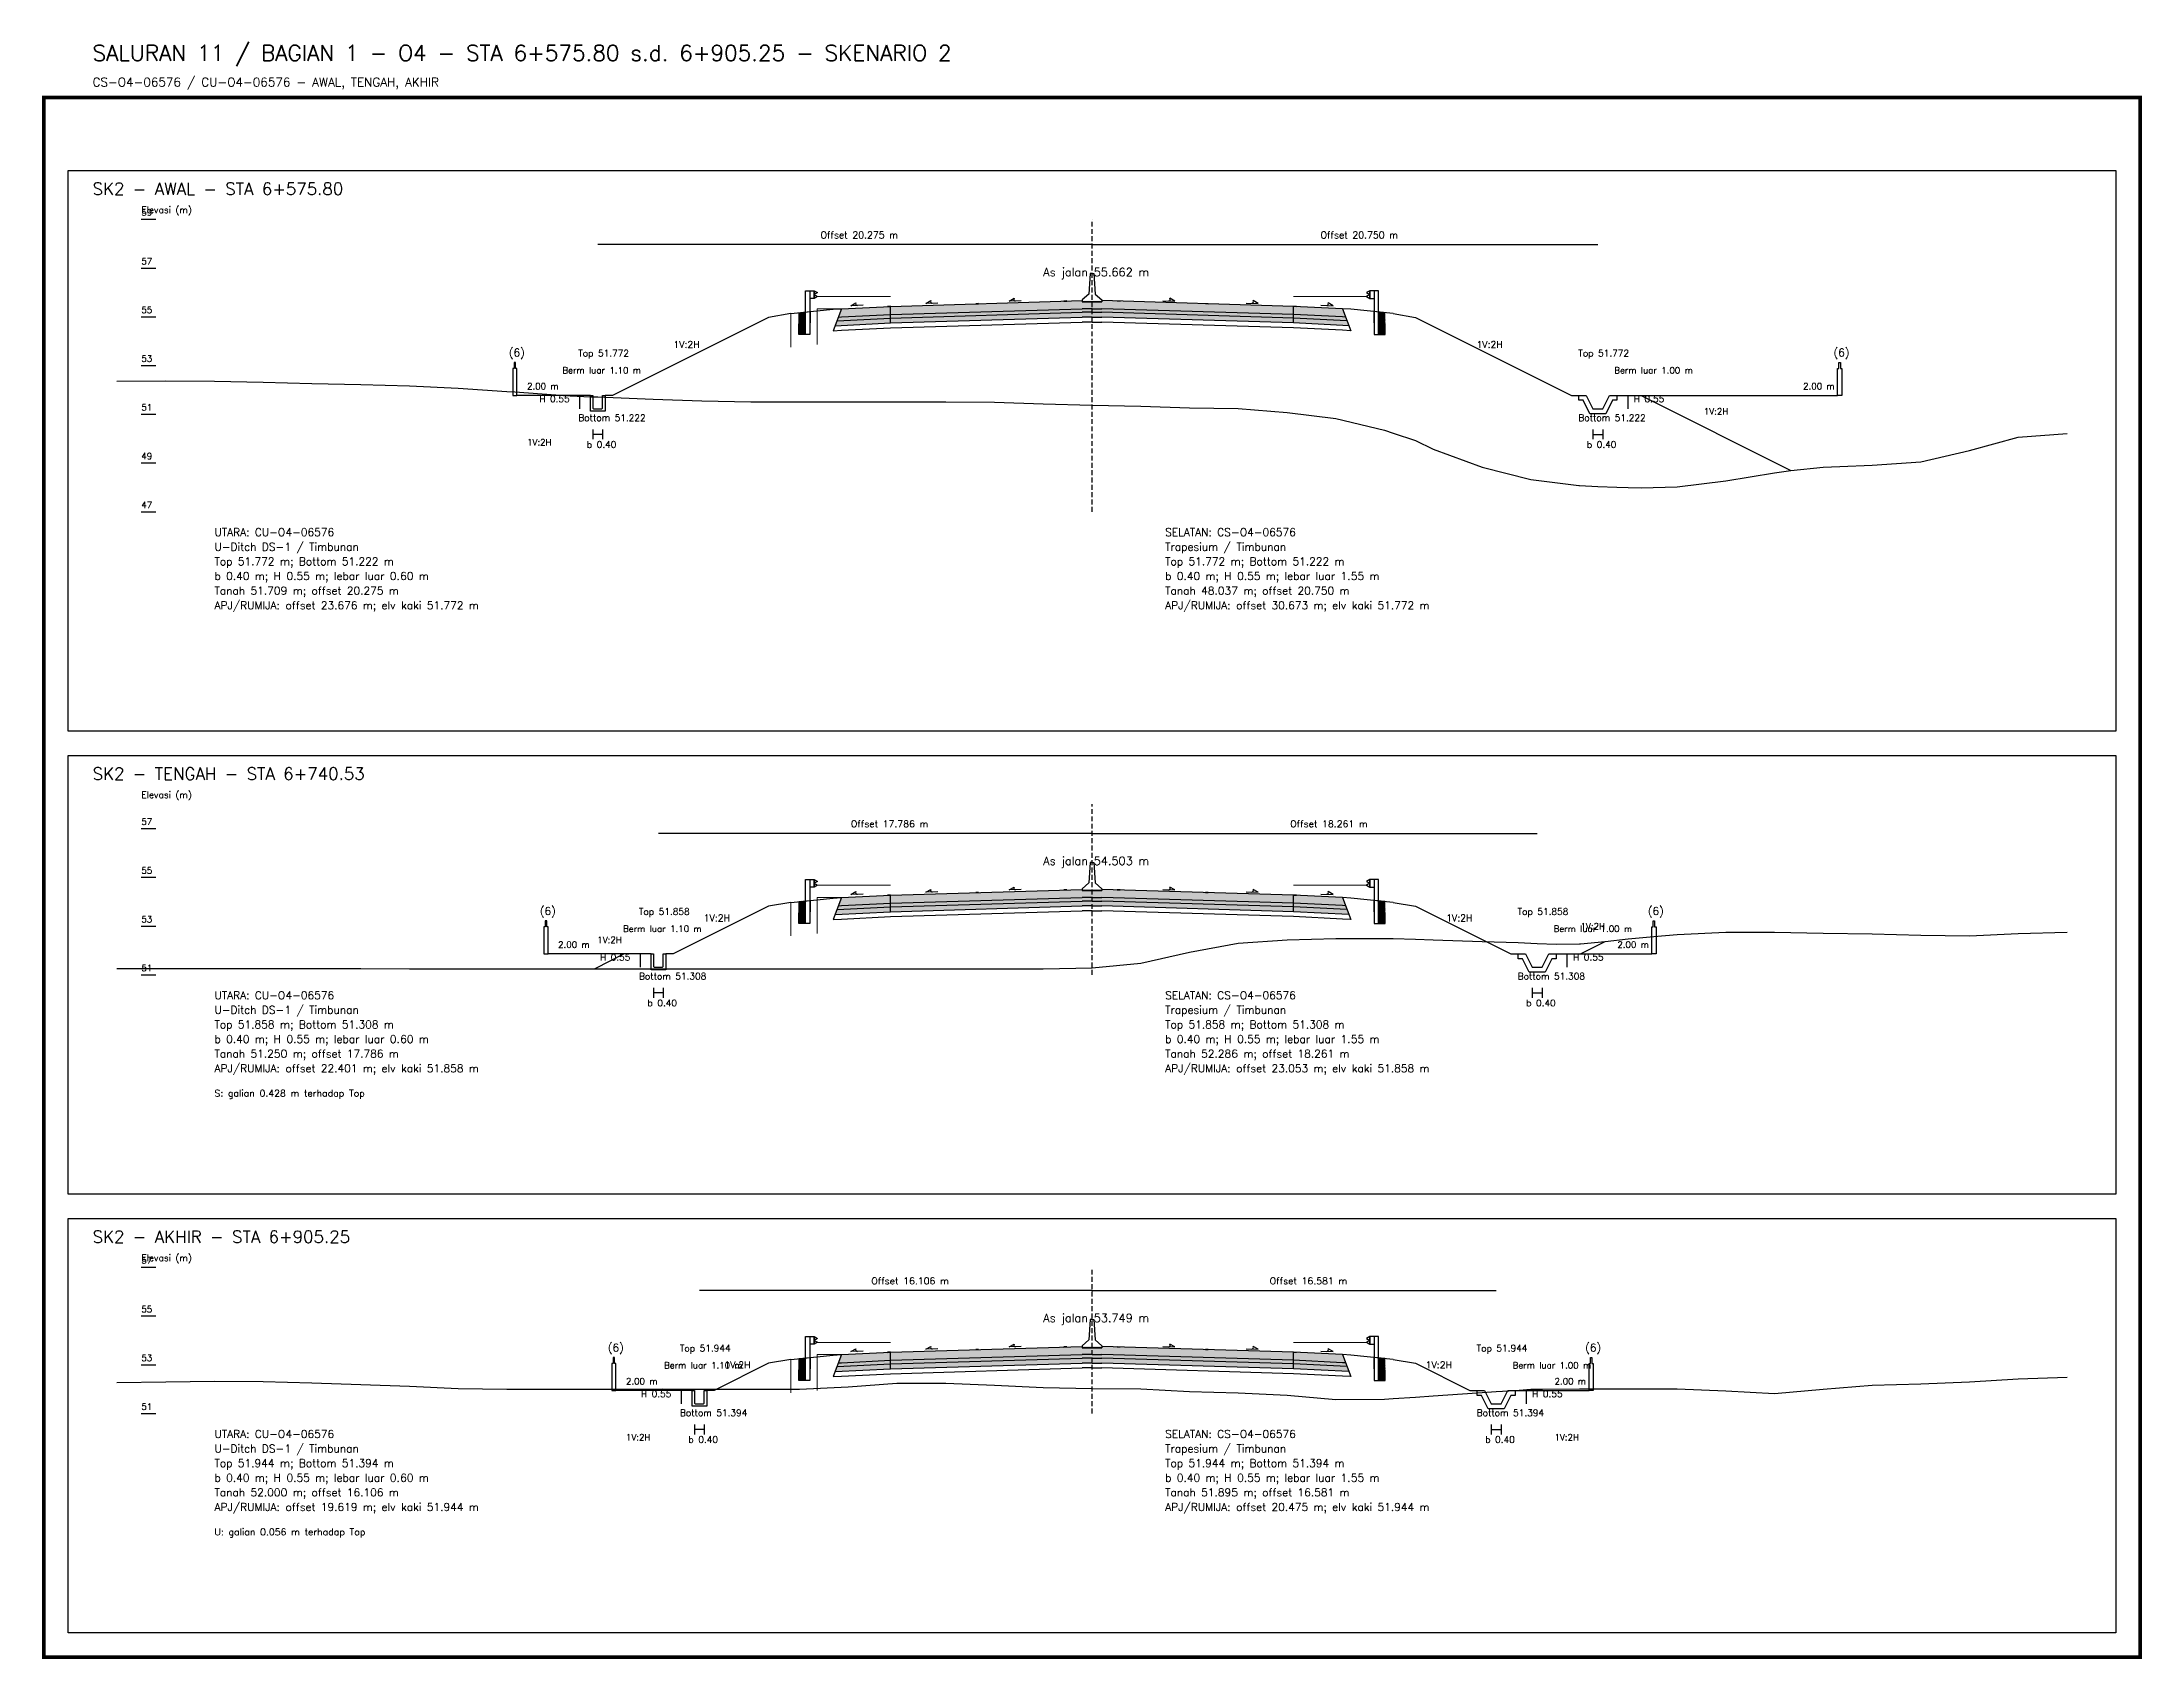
# Model space of a CAD drawing. Header units: metres. Extents: x -24715 to -24517, y 27498 to 30841.
# Drawn here: x -24603 to -24516.9, y 30571.7 to 30638.1 of the extents above; entities that cross this region are included whole.
import ezdxf

# ---------------------------------------------------------------- set-up
doc = ezdxf.new("R2010")
doc.units = ezdxf.units.M
doc.linetypes.add('PS_DASH', pattern=[0.3, 0.2, -0.1])
for name, color, linetype, lineweight in [('Dimensi', 230, 'Continuous', 20), ('GRS-ARSIR (HATCH)', 8, 'Continuous', 9), ('Guardrail', 20, 'Continuous', 30), ('HATCH - Beton ramping', 210, 'Continuous', 9), ('HATCH - LFA', 30, 'Continuous', 9), ('HATCH - Pavement', 50, 'Continuous', 9), ('Marka', 20, 'Continuous', 30), ('POT_ALL_GROUP', 2, 'Continuous', 70)]:
    doc.layers.add(name, color=color, linetype=linetype, lineweight=lineweight)
for name, color, linetype in [('POT_ALL_APJ', 2, 'Continuous'), ('POT_ALL_BORDER', 8, 'Continuous'), ('POT_ALL_CHANNEL2', 7, 'Continuous'), ('POT_ALL_DIM', 7, 'Continuous'), ('POT_ALL_GROUND', 1, 'Continuous'), ('POT_ALL_GUIDE', 8, 'Continuous'), ('POT_ALL_NOTE', 30, 'Continuous'), ('POT_ALL_ROAD', 4, 'Continuous')]:
    doc.layers.add(name, color=color, linetype=linetype)
doc.styles.get("Standard").update_dxf_attribs({"font": 'simplex.shx'})

# ---------------------------------------------------------------- blocks, each defined once
blk = doc.blocks.new('JALAN_ASLI_TIPIKAL_2OKT_METER')
at = {"layer": 'Guardrail', "lineweight": 9}
h = blk.add_hatch(dxfattribs=at)
h.set_pattern_fill('JIS_LC_20', color=256, scale=0.002)
h.set_pattern_definition([(45, (-29.65569, -21.99233), (-0.02828427, 0.02828427), []), (45, (-29.65489, -21.99233), (-0.02828427, 0.02828427), [])])
h.paths.add_polyline_path([(-12.025, -1.394), (-11.753, -1.394), (-11.753, -0.471), (-12.018, -0.498)])
h = blk.add_hatch(dxfattribs=at)
h.set_pattern_fill('JIS_LC_20', color=256, scale=0.002)
h.set_pattern_definition([(45, (-29.40569, -21.99233), (-0.02828427, 0.02828427), []), (45, (-29.40489, -21.99233), (-0.02828427, 0.02828427), [])])
h.paths.add_polyline_path([(12.018, -0.498), (11.753, -0.471), (11.753, -1.394), (12.025, -1.394)])
at = {"layer": 'HATCH - Beton ramping'}
h = blk.add_hatch(dxfattribs=at)
h.set_pattern_fill('AR-CONC', color=256, scale=0.0005)
h.set_pattern_definition([(50, (-28.949556, -21.99233), (0.09109233, -0.00796954), [0.009525, -0.104775]), (355, (-28.94956, -21.99233), (-0.0176217, 0.09552842), [0.00762, -0.0838203]), (100.45144, (-28.941965, -21.992995), (0.07347062, 0.08755888), [0.008095, -0.08904512]), (46.1842, (-28.94956, -21.96693), (0.13553952, -0.02102116), [0.0142875, -0.1571625]), (96.63556, (-28.93826, -21.96868), (0.11870207, 0.12371306), [0.0121425, -0.1335678]), (351.18415, (-28.94956, -21.96693), (0.11870207, 0.12371306), [0.01143, -0.12572987]), (21, (-28.936856, -21.97328), (0.0758072, -0.0511326), [0.009525, -0.104775]), (326, (-28.93686, -21.97328), (0.03090101, 0.09209398), [0.00762, -0.08382]), (71.45144, (-28.93054, -21.97754), (0.1067082, 0.04096138), [0.008095, -0.08904497]), (37.5, (-28.949556, -21.99233), (0.001544302, 0.04227752), [0, -0.082804, 0, -0.08509, 0, -0.0841375]), (7.5, (-28.949556, -21.99233), (0.03340983, 0.05009029), [0, -0.048514, 0, -0.080899, 0, -0.0320675]), (327.5, (-28.977877, -21.99233), (0.067795298, -0.002864372), [0, -0.03175, 0, -0.09906, 0, -0.131445]), (317.5, (-28.990577, -21.99233), (0.07406459, 0.01271325), [0, -0.041275, 0, -0.065786, 0, -0.093345])])
h.paths.add_polyline_path([(-8.27, -0.566), (-10.401, -0.666), (-10.461, -0.826), (-8.27, -0.716)])
h.paths.add_polyline_path([(-0.4, -0.48), (0, -0.48), (0, -0.33), (-0.4, -0.33), (-8.27, -0.566), (-8.27, -0.716)])
h = blk.add_hatch(dxfattribs=at)
h.set_pattern_fill('AR-CONC', color=256, scale=0.0005)
h.set_pattern_definition([(50, (-28.699556, -21.99233), (0.09109233, -0.00796954), [0.009525, -0.104775]), (355, (-28.69956, -21.99233), (-0.01762171, 0.09552842), [0.00762, -0.0838203]), (100.45144, (-28.691965, -21.992995), (0.07347062, 0.08755888), [0.008095, -0.08904512]), (46.1842, (-28.69956, -21.96693), (0.13553952, -0.02102116), [0.0142875, -0.1571625]), (96.63556, (-28.68826, -21.96868), (0.11870207, 0.12371306), [0.0121425, -0.1335678]), (351.18415, (-28.69956, -21.96693), (0.11870207, 0.12371306), [0.01143, -0.12572987]), (21, (-28.686856, -21.97328), (0.0758072, -0.0511326), [0.009525, -0.104775]), (326, (-28.68686, -21.97328), (0.03090101, 0.09209398), [0.00762, -0.08382]), (71.45144, (-28.68054, -21.97754), (0.10670821, 0.04096138), [0.008095, -0.08904497]), (37.5, (-28.699556, -21.99233), (0.001544302, 0.04227752), [0, -0.082804, 0, -0.08509, 0, -0.0841375]), (7.5, (-28.699556, -21.99233), (0.03340983, 0.050090287), [0, -0.048514, 0, -0.080899, 0, -0.0320675]), (327.5, (-28.727877, -21.99233), (0.067795298, -0.002864372), [0, -0.03175, 0, -0.09906, 0, -0.131445]), (317.5, (-28.740577, -21.99233), (0.07406459, 0.012713246), [0, -0.041275, 0, -0.065786, 0, -0.093345])])
h.paths.add_polyline_path([(8.27, -0.566), (10.401, -0.666), (10.461, -0.826), (8.27, -0.716)])
h.paths.add_polyline_path([(0.4, -0.48), (0, -0.48), (0, -0.33), (0.4, -0.33), (8.27, -0.566), (8.27, -0.716)])
at = {"layer": 'HATCH - LFA'}
h = blk.add_hatch(dxfattribs=at)
h.set_pattern_fill('GRAVEL', color=256, scale=0.0075)
h.set_pattern_definition([(228.012788, (-28.812396, -21.801831), (-1.524, -1.7145), [0.0256291, -2.5372863]), (184.96974, (-28.829541, -21.820881), (2.2859999991, 0.1905000109), [0.04398035, -4.3540537]), (132.510447, (-28.873356, -21.824691), (1.9050000008, -2.0954999993), [0.0310111, -3.0701042]), (267.27369, (-28.947651, -21.872316), (0.1905000004, 3.81), [0.0400503, -3.9649828]), (292.833654, (-28.949556, -21.912321), (-0.9525, 2.286), [0.0392725, -3.8879856]), (357.27369, (-28.934316, -21.948516), (-3.81, 0.1905000004), [0.0400503, -3.9649828]), (37.69424, (-28.894311, -21.950421), (-2.4764999999, -1.9050000001), [0.0529645, -5.24348365]), (72.255328, (-28.852401, -21.918036), (1.3335000004, 4.1909999999), [0.050004, -4.95039425]), (121.429566, (-28.837161, -21.870411), (-1.5240000002, 2.4764999999), [0.040186, -3.9784159]), (175.23636, (-28.858116, -21.836121), (2.0955, -0.1905), [0.0458785, -2.2480453]), (222.397438, (-28.903836, -21.832311), (-2.2859999999, -2.0955000001), [0.05933084, -5.8737579]), (138.814075, (-28.759056, -21.874221), (-1.3335, 1.143), [0.0202503, -2.0047924]), (171.469234, (-28.774296, -21.860886), (2.4765, -0.3809999996), [0.03852615, -3.8140979]), (225, (-28.8124, -21.85517), (0, -0.1905), [0.0269407, -0.242467]), (203.19859, (-28.82573, -21.832311), (0.9525, 0.381), [0.0145081, -1.4362967]), (291.80141, (-28.839066, -21.838026), (-0.1905, 0.5715), [0.0205174, -1.0053565]), (30.96376, (-28.831446, -21.857076), (0.5715, 0.381), [0.033324, -1.0774724]), (161.56505, (-28.80287, -21.83993), (0.381, -0.1905), [0.0240965, -0.5783174]), (16.38954, (-28.949556, -21.838026), (1.905, 0.5715), [0.0337566, -3.341912]), (70.346176, (-28.917171, -21.828501), (-0.762, -2.0955), [0.0283199, -2.8036662]), (293.19859, (-28.80287, -21.801831), (-0.381, 0.9525), [0.029016, -1.4217888]), (343.61046, (-28.791441, -21.828501), (-1.905, 0.5715), [0.0337566, -3.341912]), (339.443955, (-28.949556, -21.956136), (-0.9525, 0.381), [0.0325526, -1.5950801]), (294.77514, (-28.919076, -21.967566), (-0.952500001, 2.0954999995), [0.0272754, -2.7002695]), (66.80141, (-28.800966, -21.992331), (0.381, 0.9525), [0.029016, -1.4217888]), (17.354025, (-28.789536, -21.965661), (-2.4765, -0.762), [0.0319337, -3.1614282]), (69.443955, (-28.89431, -21.992331), (-0.381, -0.9525), [0.0162763, -1.6113564]), (101.30993, (-28.812396, -21.99233), (-0.1905, 0.762), [0.0097136, -0.9616496]), (165.96376, (-28.8143, -21.982806), (0.5715, -0.1905), [0.0392725, -0.7461791]), (186.009006, (-28.852401, -21.973281), (1.905, 0.1905), [0.036395, -3.6031024]), (303.69007, (-28.831446, -21.87422), (-0.1905, 0.381), [0.0274743, -0.6593832]), (353.157227, (-28.816206, -21.897081), (3.2385, -0.3809999998), [0.0479668, -4.7487007]), (60.945396, (-28.76858, -21.902796), (-0.762, -1.3335), [0.0196131, -1.9417044]), (90, (-28.75906, -21.88565), (-0.1905, 0.1905), [0.01143, -0.17907]), (120.256437, (-28.856211, -21.967566), (0.762, -1.3335), [0.026465, -2.6200456]), (48.012787, (-28.869546, -21.944706), (1.524, 1.7145), [0.0512582, -2.5116572]), (0, (-28.83526, -21.9066), (0.1905, 0.1905), [0.04953, -0.14097]), (325.304846, (-28.785726, -21.906606), (1.9050000007, -1.333499999), [0.0301207, -2.9819488]), (254.0546, (-28.76096, -21.92375), (-0.1905, -0.762), [0.0277372, -1.3591238]), (207.645975, (-28.768581, -21.950421), (-3.6195000001, -1.9049999997), [0.0451609, -4.4709348]), (175.426079, (-28.808586, -21.971376), (-2.4765, 0.1905), [0.0477772, -4.7299385])])
h.paths.add_polyline_path([(-8.27, -0.716), (-10.461, -0.826), (-10.54, -1.03), (-8.27, -0.916)])
h.paths.add_polyline_path([(-0.4, -0.68), (0, -0.68), (0, -0.48), (-0.4, -0.48), (-8.27, -0.716), (-8.27, -0.916)])
h = blk.add_hatch(dxfattribs=at)
h.set_pattern_fill('GRAVEL', color=256, scale=0.0075)
h.set_pattern_definition([(228.012788, (-28.562396, -21.801831), (-1.524, -1.7145), [0.0256291, -2.5372863]), (184.96974, (-28.579541, -21.820881), (2.2859999991, 0.1905000109), [0.04398035, -4.3540537]), (132.510447, (-28.623356, -21.824691), (1.9050000008, -2.0954999993), [0.0310111, -3.0701042]), (267.27369, (-28.697651, -21.872316), (0.1905000004, 3.81), [0.04005034, -3.9649828]), (292.833654, (-28.699556, -21.912321), (-0.9525, 2.286), [0.0392725, -3.8879856]), (357.27369, (-28.684316, -21.948516), (-3.81, 0.1905000004), [0.04005034, -3.9649828]), (37.69424, (-28.644311, -21.950421), (-2.4764999999, -1.9050000001), [0.0529645, -5.24348365]), (72.255328, (-28.602401, -21.918036), (1.3335000004, 4.1909999999), [0.050004, -4.95039425]), (121.429566, (-28.587161, -21.870411), (-1.5240000002, 2.4764999999), [0.040186, -3.9784159]), (175.23636, (-28.608116, -21.836121), (2.0955, -0.1905000003), [0.0458785, -2.2480453]), (222.397438, (-28.653836, -21.832311), (-2.2859999999, -2.0955000001), [0.05933084, -5.87375794]), (138.814075, (-28.509056, -21.874221), (-1.3335, 1.143), [0.02025034, -2.0047924]), (171.469234, (-28.524296, -21.860886), (2.4765, -0.3809999996), [0.03852615, -3.8140979]), (225, (-28.5624, -21.85517), (0, -0.1905), [0.0269407, -0.242467]), (203.19859, (-28.57573, -21.832311), (0.9525, 0.381), [0.0145081, -1.4362967]), (291.80141, (-28.589066, -21.838026), (-0.1905, 0.5715), [0.0205174, -1.0053565]), (30.96376, (-28.581446, -21.857076), (0.5715, 0.381), [0.033324, -1.0774724]), (161.56505, (-28.55287, -21.83993), (0.381, -0.1905), [0.0240965, -0.57831736]), (16.38954, (-28.699556, -21.838026), (1.905, 0.5715), [0.0337566, -3.341912]), (70.346176, (-28.667171, -21.828501), (-0.762, -2.0955), [0.0283199, -2.8036662]), (293.19859, (-28.55287, -21.801831), (-0.381, 0.9525), [0.029016, -1.4217888]), (343.61046, (-28.541441, -21.828501), (-1.905, 0.5714999999), [0.0337566, -3.341912]), (339.443955, (-28.699556, -21.956136), (-0.9525, 0.381), [0.03255264, -1.5950801]), (294.77514, (-28.669076, -21.967566), (-0.952500001, 2.0954999995), [0.0272754, -2.7002695]), (66.80141, (-28.550966, -21.992331), (0.381, 0.9525), [0.029016, -1.4217888]), (17.354025, (-28.539536, -21.965661), (-2.4765, -0.7620000002), [0.0319337, -3.1614282]), (69.443955, (-28.64431, -21.992331), (-0.381, -0.9525), [0.0162763, -1.6113564]), (101.30993, (-28.562396, -21.99233), (-0.1905, 0.762), [0.0097136, -0.9616496]), (165.96376, (-28.5643, -21.982806), (0.5715, -0.1905), [0.0392725, -0.7461791]), (186.009006, (-28.602401, -21.973281), (1.905, 0.1905), [0.036395, -3.6031024]), (303.69007, (-28.581446, -21.87422), (-0.1905, 0.381), [0.0274743, -0.6593832]), (353.157227, (-28.566206, -21.897081), (3.2385, -0.3809999998), [0.04796676, -4.7487007]), (60.945396, (-28.51858, -21.902796), (-0.762, -1.3335), [0.0196131, -1.9417044]), (90, (-28.50906, -21.88565), (-0.1905, 0.1905), [0.01143, -0.17907]), (120.256437, (-28.606211, -21.967566), (0.762, -1.3335), [0.026465, -2.62004556]), (48.012787, (-28.619546, -21.944706), (1.524, 1.7145), [0.0512582, -2.5116572]), (0, (-28.58526, -21.9066), (0.1905, 0.1905), [0.04953, -0.14097]), (325.304846, (-28.535726, -21.906606), (1.9050000007, -1.333499999), [0.0301207, -2.98194875]), (254.054604, (-28.51096, -21.92375), (-0.1905, -0.762), [0.0277372, -1.35912375]), (207.645975, (-28.518581, -21.950421), (-3.6195000001, -1.9049999997), [0.0451609, -4.4709348]), (175.426079, (-28.558586, -21.971376), (-2.4765, 0.1905), [0.0477772, -4.7299385])])
h.paths.add_polyline_path([(8.27, -0.716), (10.461, -0.826), (10.54, -1.03), (8.27, -0.916)])
h.paths.add_polyline_path([(0.4, -0.68), (0, -0.68), (0, -0.48), (0.4, -0.48), (8.27, -0.716), (8.27, -0.916)])
at = {"layer": 'HATCH - Pavement'}
h = blk.add_hatch(dxfattribs=at)
h.set_pattern_fill('AR-CONC', color=256, scale=0.001)
h.set_pattern_definition([(50, (-89.43046, -52.62889), (0.18218467, -0.01593909), [0.01905, -0.20955]), (355, (-89.43046, -52.6289), (-0.03524342, 0.19105685), [0.01524, -0.1676406]), (100.45144, (-89.41528, -52.63022), (0.14694125, 0.17511775), [0.01619, -0.17809024]), (46.1842, (-89.43046, -52.5781), (0.27107904, -0.04204233), [0.028575, -0.314325]), (96.63556, (-89.40787, -52.5816), (0.23740413, 0.2474261), [0.024285, -0.2671356]), (351.18415, (-89.43046, -52.5781), (0.2374041, 0.2474261), [0.02286, -0.2514597]), (21, (-89.40506, -52.59079), (0.1516144, -0.1022652), [0.01905, -0.20955]), (326, (-89.40506, -52.5908), (0.06180203, 0.18418797), [0.01524, -0.16764]), (71.45144, (-89.39243, -52.59931), (0.21341642, 0.08192277), [0.01619, -0.17808994]), (37.5, (-89.43046, -52.62889), (0.003088603, 0.08455504), [0, -0.165608, 0, -0.17018, 0, -0.168275]), (7.5, (-89.43046, -52.62889), (0.06681966, 0.100180575), [0, -0.097028, 0, -0.161798, 0, -0.064135]), (327.5, (-89.4871, -52.62889), (0.135590595, -0.005728744), [0, -0.0635, 0, -0.19812, 0, -0.26289]), (317.5, (-89.5125, -52.62889), (0.14812918, 0.02542649), [0, -0.08255, 0, -0.131572, 0, -0.18669])])
h.paths.add_polyline_path([(-8.27, -0.236), (-10.27, -0.336), (-10.401, -0.673), (-10.27, -0.666), (-8.27, -0.566)])
h.paths.add_polyline_path([(-0.4, -0.33), (0, -0.33), (0, 0), (-0.4, 0), (-8.27, -0.236), (-8.27, -0.566)])
h = blk.add_hatch(dxfattribs=at)
h.set_pattern_fill('AR-CONC', color=256, scale=0.001)
h.set_pattern_definition([(50, (-89.18046, -52.62889), (0.18218467, -0.01593909), [0.01905, -0.20955]), (355, (-89.18046, -52.6289), (-0.03524342, 0.19105685), [0.01524, -0.16764058]), (100.45144, (-89.16528, -52.63022), (0.14694125, 0.17511775), [0.01619, -0.17809024]), (46.1842, (-89.18046, -52.5781), (0.27107904, -0.04204233), [0.028575, -0.314325]), (96.63556, (-89.15787, -52.5816), (0.23740413, 0.2474261), [0.024285, -0.2671356]), (351.18415, (-89.18046, -52.5781), (0.2374041, 0.2474261), [0.02286, -0.2514597]), (21, (-89.15506, -52.59079), (0.1516144, -0.1022652), [0.01905, -0.20955]), (326, (-89.15506, -52.5908), (0.06180203, 0.18418797), [0.01524, -0.16764]), (71.45144, (-89.14243, -52.59931), (0.21341642, 0.08192277), [0.01619, -0.17808994]), (37.5, (-89.18046, -52.62889), (0.003088603, 0.08455504), [0, -0.165608, 0, -0.17018, 0, -0.168275]), (7.5, (-89.18046, -52.62889), (0.06681966, 0.100180575), [0, -0.097028, 0, -0.161798, 0, -0.064135]), (327.5, (-89.2371, -52.62889), (0.135590595, -0.005728744), [0, -0.0635, 0, -0.19812, 0, -0.26289]), (317.5, (-89.2625, -52.62889), (0.14812918, 0.02542649), [0, -0.08255, 0, -0.131572, 0, -0.18669])])
h.paths.add_polyline_path([(8.27, -0.236), (10.27, -0.336), (10.401, -0.673), (10.27, -0.666), (8.27, -0.566)])
h.paths.add_polyline_path([(0.4, -0.33), (0, -0.33), (0, 0), (0.4, 0), (8.27, -0.236), (8.27, -0.566)])
at = {"layer": 'Marka'}
h = blk.add_hatch(color=256, dxfattribs=at)
h.dxf.hatch_style = 1
h.paths.add_polyline_path([(-8.27, -0.23), (-8.39, -0.236), (-8.39, -0.242), (-8.27, -0.236)])
h.paths.add_polyline_path([(-4.65, -0.122), (-4.77, -0.125), (-4.77, -0.131), (-4.65, -0.128)])
h.paths.add_polyline_path([(-1.03, -0.019), (-1.03, -0.013), (-1.15, -0.017), (-1.15, -0.023)])
h = blk.add_hatch(color=256, dxfattribs=at)
h.dxf.hatch_style = 1
h.paths.add_polyline_path([(8.27, -0.23), (8.39, -0.236), (8.39, -0.242), (8.27, -0.236)])
h.paths.add_polyline_path([(4.65, -0.122), (4.77, -0.125), (4.77, -0.131), (4.65, -0.128)])
h.paths.add_polyline_path([(1.03, -0.019), (1.03, -0.013), (1.15, -0.017), (1.15, -0.023)])
for p, q in [((-8.27, -0.236), (-0.4, 0)), ((8.27, -0.236), (0.4, 0)), ((-12.353, -0.533), (-10.622, -0.354)), ((-10.27, -0.336), (-10.62, -1.234)), ((-10.62, -0.354), (-10.27, -0.336)), ((-10.461, -0.826), (-8.27, -0.716)), ((-10.401, -0.673), (-10.27, -0.666)), ((-10.27, -0.336), (-8.27, -0.236)), ((-10.27, -0.666), (-8.27, -0.566)), ((-8.27, -0.916), (-8.27, -0.236)), ((-8.27, -0.566), (-0.4, -0.33)), ((-8.27, -0.716), (-0.4, -0.48)), ((-8.27, -0.916), (-0.4, -0.68)), ((0, -0.05), (-0.4, -0.05)), ((0, -0.33), (-0.4, -0.33)), ((0, -0.48), (-0.4, -0.48)), ((0, -0.68), (-0.4, -0.68)), ((0, -0.05), (0.4, -0.05)), ((0, -0.33), (0.4, -0.33)), ((0, -0.48), (0.4, -0.48)), ((0, -0.68), (0.4, -0.68)), ((8.27, -0.566), (0.4, -0.33)), ((8.27, -0.716), (0.4, -0.48)), ((8.27, -0.916), (0.4, -0.68)), ((8.27, -0.916), (8.27, -0.236)), ((10.27, -0.336), (8.27, -0.236)), ((10.27, -0.666), (8.27, -0.566)), ((10.461, -0.826), (8.27, -0.716)), ((10.27, -0.336), (10.62, -1.234)), ((10.62, -0.354), (10.27, -0.336)), ((10.401, -0.673), (10.27, -0.666)), ((12.353, -0.533), (10.622, -0.354)), ((-10.62, -1.234), (-10.27, -1.216)), ((-10.54, -1.03), (-8.27, -0.916)), ((-10.27, -1.216), (-8.27, -1.116)), ((-8.27, -1.116), (-0.4, -0.88)), ((0, -0.88), (-0.4, -0.88)), ((0, -0.88), (0.4, -0.88)), ((8.27, -1.116), (0.4, -0.88)), ((10.54, -1.03), (8.27, -0.916)), ((10.27, -1.216), (8.27, -1.116)), ((10.62, -1.234), (10.27, -1.216))]:
    blk.add_line(p, q)
for points in [[(0, 1.11), (-0.075, 1.11), (-0.125, 0.27), (-0.4, 0.03), (-0.4, -0.05), (0, -0.05)], [(0, 1.11), (0.075, 1.11), (0.125, 0.27), (0.4, 0.03), (0.4, -0.05), (0, -0.05)], [(-6.818, -0.116), (-6.616, 0)], [(-3.401, -0.02), (-3.199, 0.096)], [(3.401, -0.02), (3.199, 0.096)], [(6.818, -0.116), (6.616, 0)], [(-9.887, -0.208), (-9.686, -0.092)], [(-9.387, -0.193), (-9.887, -0.208)], [(-6.318, -0.101), (-6.818, -0.116)], [(-2.901, -0.005), (-3.401, -0.02)], [(2.901, -0.005), (3.401, -0.02)], [(6.318, -0.101), (6.818, -0.116)], [(9.387, -0.193), (9.887, -0.208)], [(9.887, -0.208), (9.686, -0.092)]]:
    blk.add_lwpolyline(points)
for centre, start, end in [((-6.556, -0.037), 148.28164, 271.71836), ((-3.139, 0.059), 148.28164, 271.71836), ((3.139, 0.059), 268.28164, 31.71836), ((6.556, -0.037), 268.28164, 31.71836), ((-9.625, -0.129), 148.28164, 271.71836), ((9.625, -0.129), 268.28164, 31.71836)]:
    blk.add_arc(centre, 0.0711, start, end)
at = {"layer": 'Dimensi'}
for p, q in [((-8.27, 0.168), (-11.27, 0.168)), ((8.27, 0.168), (11.27, 0.168))]:
    blk.add_line(p, q, dxfattribs=at)
at = {"layer": 'GRS-ARSIR (HATCH)'}
for p, q in [((-12.353, -0.533), (-12.353, -1.909)), ((-11.27, -0.336), (-11.27, -1.803)), ((-10.27, -0.336), (-11.27, -0.336))]:
    blk.add_line(p, q, dxfattribs=at)
at = {"layer": 'Guardrail'}
for points in [[(-11.753, -1.394), (-11.753, 0.406), (-11.575, 0.406), (-11.575, -1.394), (-11.753, -1.394)], [(-11.575, 0.406), (-11.397, 0.406), (-11.397, 0.094), (-11.575, 0.094)], [(-11.397, 0.25), (-11.397, 0.406), (-11.262, 0.328), (-11.397, 0.25)], [(-11.397, 0.094), (-11.397, 0.25), (-11.262, 0.172), (-11.397, 0.094)], [(11.397, 0.25), (11.397, 0.406), (11.262, 0.328), (11.397, 0.25)], [(11.397, 0.094), (11.397, 0.25), (11.262, 0.172), (11.397, 0.094)], [(11.575, 0.406), (11.397, 0.406), (11.397, 0.094), (11.575, 0.094)], [(11.753, -1.394), (11.753, 0.406), (11.575, 0.406), (11.575, -1.394), (11.753, -1.394)], [(-11.575, -1.394), (-12.025, -1.394), (-12.018, -0.498), (-11.568, -0.453), (-11.575, -1.394)], [(11.575, -1.394), (12.025, -1.394), (12.018, -0.498), (11.568, -0.453), (11.575, -1.394)]]:
    blk.add_lwpolyline(points, dxfattribs=at)
at = {"layer": 'Marka'}
for points in [[(-8.39, -0.242), (-8.27, -0.236), (-8.27, -0.23), (-8.39, -0.236), (-8.39, -0.242)], [(8.39, -0.242), (8.27, -0.236), (8.27, -0.23), (8.39, -0.236), (8.39, -0.242)]]:
    blk.add_lwpolyline(points, dxfattribs=at)
for points in [[(-4.65, -0.122), (-4.77, -0.125), (-4.77, -0.131), (-4.65, -0.128)], [(-1.03, -0.013), (-1.15, -0.017), (-1.15, -0.023), (-1.03, -0.019)], [(1.03, -0.013), (1.15, -0.017), (1.15, -0.023), (1.03, -0.019)], [(4.65, -0.122), (4.77, -0.125), (4.77, -0.131), (4.65, -0.128)]]:
    blk.add_lwpolyline(points, close=True, dxfattribs=at)

msp = doc.modelspace()

# ---------------------------------------------------------------- linework, layer by layer
at = {"layer": 'POT_ALL_APJ', "linetype": 'Continuous'}
for points in [[(-24583.69616, 30624.69785), (-24583.69616, 30623.59344), (-24583.52616, 30623.59344), (-24583.52616, 30624.69785), (-24583.58116, 30624.69785), (-24583.58116, 30624.94785), (-24583.61116, 30624.94785), (-24583.64116, 30624.94785), (-24583.64116, 30624.69785), (-24583.69616, 30624.69785)], [(-24529.17739, 30624.69785), (-24529.17739, 30623.59344), (-24529.34739, 30623.59344), (-24529.34739, 30624.69785), (-24529.29239, 30624.69785), (-24529.29239, 30624.94785), (-24529.26239, 30624.94785), (-24529.23239, 30624.94785), (-24529.23239, 30624.69785), (-24529.17739, 30624.69785)], [(-24581.61104, 30623.59344), (-24583.52616, 30623.59344)], [(-24537.41022, 30623.59344), (-24529.34739, 30623.59344)], [(-24582.42187, 30601.78385), (-24582.42187, 30600.67944), (-24582.25187, 30600.67944), (-24582.25187, 30601.78385), (-24582.30687, 30601.78385), (-24582.30687, 30602.03385), (-24582.33687, 30602.03385), (-24582.36687, 30602.03385), (-24582.36687, 30601.78385), (-24582.42187, 30601.78385)], [(-24536.79812, 30601.78385), (-24536.79812, 30600.67944), (-24536.96812, 30600.67944), (-24536.96812, 30601.78385), (-24536.91312, 30601.78385), (-24536.91312, 30602.03385), (-24536.88312, 30602.03385), (-24536.85312, 30602.03385), (-24536.85312, 30601.78385), (-24536.79812, 30601.78385)], [(-24579.12166, 30600.67944), (-24582.25187, 30600.67944)], [(-24539.8996, 30600.67944), (-24536.96812, 30600.67944)], [(-24579.63925, 30583.86985), (-24579.63925, 30582.76544), (-24579.46925, 30582.76544), (-24579.46925, 30583.86985), (-24579.52425, 30583.86985), (-24579.52425, 30584.11985), (-24579.55425, 30584.11985), (-24579.58425, 30584.11985), (-24579.58425, 30583.86985), (-24579.63925, 30583.86985)], [(-24539.37591, 30583.86985), (-24539.37591, 30582.76544), (-24539.54591, 30582.76544), (-24539.54591, 30583.86985), (-24539.49091, 30583.86985), (-24539.49091, 30584.11985), (-24539.46091, 30584.11985), (-24539.43091, 30584.11985), (-24539.43091, 30583.86985), (-24539.37591, 30583.86985)], [(-24577.44158, 30582.76544), (-24579.46925, 30582.76544)], [(-24541.57968, 30582.76544), (-24539.54591, 30582.76544)]]:
    msp.add_lwpolyline(points, dxfattribs=at)
at = {"layer": 'POT_ALL_BORDER', "linetype": 'Continuous'}
for points in [[(-24601.93563, 30632.82182), (-24517.93563, 30632.82182), (-24517.93563, 30609.82182), (-24601.93563, 30609.82182), (-24601.93563, 30632.82182)], [(-24601.93563, 30608.82182), (-24517.93563, 30608.82182), (-24517.93563, 30590.82182), (-24601.93563, 30590.82182), (-24601.93563, 30608.82182)], [(-24601.93563, 30589.82182), (-24517.93563, 30589.82182), (-24517.93563, 30572.82182), (-24601.93563, 30572.82182), (-24601.93563, 30589.82182)]]:
    msp.add_lwpolyline(points, dxfattribs=at)
at = {"layer": 'POT_ALL_CHANNEL2', "linetype": 'Continuous'}
for points in [[(-24580.01104, 30623.59344), (-24579.91104, 30623.59344), (-24579.91104, 30622.94344), (-24580.51104, 30622.94344), (-24580.51104, 30623.59344), (-24580.41104, 30623.59344), (-24580.41104, 30623.07344), (-24580.38104, 30623.04344), (-24580.04104, 30623.04344), (-24580.01104, 30623.07344), (-24580.01104, 30623.59344)], [(-24539.96022, 30623.59344), (-24539.66022, 30623.59344), (-24539.38522, 30623.04344), (-24538.98522, 30623.04344), (-24538.71022, 30623.59344), (-24538.41022, 30623.59344), (-24538.41022, 30623.39344), (-24538.58661, 30623.39344), (-24538.86161, 30622.84344), (-24539.50883, 30622.84344), (-24539.78383, 30623.39344), (-24539.96022, 30623.39344), (-24539.96022, 30623.59344)], [(-24577.52166, 30600.67944), (-24577.42166, 30600.67944), (-24577.42166, 30600.02944), (-24578.02166, 30600.02944), (-24578.02166, 30600.67944), (-24577.92166, 30600.67944), (-24577.92166, 30600.15944), (-24577.89166, 30600.12944), (-24577.55166, 30600.12944), (-24577.52166, 30600.15944), (-24577.52166, 30600.67944)], [(-24542.4496, 30600.67944), (-24542.1496, 30600.67944), (-24541.8746, 30600.12944), (-24541.4746, 30600.12944), (-24541.1996, 30600.67944), (-24540.8996, 30600.67944), (-24540.8996, 30600.47944), (-24541.076, 30600.47944), (-24541.351, 30599.92944), (-24541.99821, 30599.92944), (-24542.27321, 30600.47944), (-24542.4496, 30600.47944), (-24542.4496, 30600.67944)], [(-24575.84158, 30582.76544), (-24575.74158, 30582.76544), (-24575.74158, 30582.11544), (-24576.34158, 30582.11544), (-24576.34158, 30582.76544), (-24576.24158, 30582.76544), (-24576.24158, 30582.24544), (-24576.21158, 30582.21544), (-24575.87158, 30582.21544), (-24575.84158, 30582.24544), (-24575.84158, 30582.76544)], [(-24544.12968, 30582.76544), (-24543.82968, 30582.76544), (-24543.55468, 30582.21544), (-24543.15468, 30582.21544), (-24542.87968, 30582.76544), (-24542.57968, 30582.76544), (-24542.57968, 30582.56544), (-24542.75608, 30582.56544), (-24543.03108, 30582.01544), (-24543.67829, 30582.01544), (-24543.95329, 30582.56544), (-24544.12968, 30582.56544), (-24544.12968, 30582.76544)]]:
    msp.add_lwpolyline(points, dxfattribs=at)
at = {"layer": 'POT_ALL_DIM', "linetype": 'Continuous'}
for points in [[(-24559.93563, 30629.78351), (-24580.21104, 30629.78351)], [(-24559.93563, 30629.78351), (-24539.18522, 30629.78351)], [(-24580.96104, 30623.59344), (-24580.96104, 30623.04344)], [(-24537.96022, 30623.59344), (-24537.96022, 30623.04344)], [(-24580.41104, 30622.19344), (-24580.41104, 30621.79344)], [(-24580.01104, 30622.19344), (-24580.01104, 30621.79344)], [(-24539.38522, 30622.19344), (-24539.38522, 30621.79344)], [(-24538.98522, 30622.19344), (-24538.98522, 30621.79344)], [(-24580.01104, 30621.99344), (-24580.41104, 30621.99344)], [(-24539.38522, 30621.99344), (-24538.98522, 30621.99344)], [(-24559.93563, 30605.62482), (-24577.72166, 30605.62482)], [(-24559.93563, 30605.62482), (-24541.6746, 30605.62482)], [(-24578.47166, 30600.67944), (-24578.47166, 30600.12944)], [(-24540.4496, 30600.67944), (-24540.4496, 30600.12944)], [(-24577.92166, 30599.27944), (-24577.92166, 30598.87944)], [(-24577.52166, 30599.07944), (-24577.92166, 30599.07944)], [(-24577.52166, 30599.27944), (-24577.52166, 30598.87944)], [(-24541.8746, 30599.27944), (-24541.8746, 30598.87944)], [(-24541.8746, 30599.07944), (-24541.4746, 30599.07944)], [(-24541.4746, 30599.27944), (-24541.4746, 30598.87944)], [(-24559.93563, 30586.87077), (-24576.04158, 30586.87077)], [(-24559.93563, 30586.87077), (-24543.35468, 30586.87077)], [(-24576.79158, 30582.76544), (-24576.79158, 30582.21544)], [(-24542.12968, 30582.76544), (-24542.12968, 30582.21544)], [(-24576.24158, 30581.36544), (-24576.24158, 30580.96544)], [(-24575.84158, 30581.16544), (-24576.24158, 30581.16544)], [(-24575.84158, 30581.36544), (-24575.84158, 30580.96544)], [(-24543.55468, 30581.36544), (-24543.55468, 30580.96544)], [(-24543.55468, 30581.16544), (-24543.15468, 30581.16544)], [(-24543.15468, 30581.36544), (-24543.15468, 30580.96544)]]:
    msp.add_lwpolyline(points, dxfattribs=at)
at = {"layer": 'POT_ALL_GROUND', "linetype": 'Continuous'}
for points in [[(-24599.93563, 30624.17955), (-24597.93563, 30624.19225), (-24595.93563, 30624.17969), (-24593.93563, 30624.14435), (-24591.93563, 30624.08756), (-24589.93563, 30624.04864), (-24587.93563, 30623.98851), (-24585.93563, 30623.88603), (-24583.93563, 30623.76111), (-24583.61116, 30623.73867), (-24581.93563, 30623.6228), (-24581.61116, 30623.59346), (-24581.61104, 30623.59344), (-24580.51104, 30623.54142), (-24580.21104, 30623.53052), (-24579.93563, 30623.52013), (-24579.91104, 30623.5192), (-24577.93563, 30623.44467), (-24575.93563, 30623.36867), (-24573.93563, 30623.33408), (-24573.20555, 30623.33251), (-24572.2889, 30623.33038), (-24571.93563, 30623.33007), (-24569.93563, 30623.32953), (-24567.93563, 30623.32877), (-24565.93563, 30623.32607), (-24563.93563, 30623.32309), (-24561.93563, 30623.24227), (-24559.93563, 30623.19839), (-24557.93563, 30623.14813), (-24555.93563, 30623.08838), (-24553.93563, 30623.05845), (-24551.93563, 30622.89854), (-24549.93563, 30622.64778), (-24547.93563, 30622.16645), (-24547.58236, 30622.04418), (-24546.66571, 30621.7413), (-24545.93563, 30621.39484), (-24543.93563, 30620.65597), (-24541.93563, 30620.14302), (-24539.96022, 30619.89278), (-24539.93563, 30619.89165), (-24539.18522, 30619.8589), (-24538.41022, 30619.8263), (-24537.93563, 30619.8107), (-24537.41022, 30619.79607), (-24535.93563, 30619.84425), (-24533.93563, 30620.0881), (-24531.93563, 30620.42126), (-24531.26239, 30620.51949), (-24529.93563, 30620.65045), (-24529.26239, 30620.67971), (-24527.93563, 30620.73738), (-24525.93563, 30620.87419), (-24523.93563, 30621.33502), (-24521.93563, 30621.88723), (-24519.93563, 30622.02995)], [(-24599.93563, 30600.07858), (-24597.93563, 30600.07815), (-24595.93563, 30600.07683), (-24593.93563, 30600.07599), (-24591.93563, 30600.07462), (-24589.93563, 30600.07306), (-24587.93563, 30600.07182), (-24585.93563, 30600.07182), (-24583.93563, 30600.07182), (-24582.33687, 30600.07182), (-24581.93563, 30600.07182), (-24580.33687, 30600.07182), (-24579.93563, 30600.07182), (-24579.12166, 30600.07182), (-24578.02166, 30600.07182), (-24577.93563, 30600.07182), (-24577.72166, 30600.07182), (-24577.42166, 30600.07182), (-24575.93563, 30600.07182), (-24573.93563, 30600.07182), (-24573.20555, 30600.07182), (-24572.2889, 30600.07182), (-24571.93563, 30600.07182), (-24569.93563, 30600.07182), (-24567.93563, 30600.07182), (-24565.93563, 30600.07182), (-24563.93563, 30600.07182), (-24561.93563, 30600.07182), (-24559.93563, 30600.10091), (-24557.93563, 30600.3032), (-24555.93563, 30600.75078), (-24553.93563, 30601.11858), (-24551.93563, 30601.24988), (-24549.93563, 30601.31607), (-24547.93563, 30601.30964), (-24547.58236, 30601.30892), (-24546.66571, 30601.27914), (-24545.93563, 30601.25135), (-24543.93563, 30601.19109), (-24542.4496, 30601.14324), (-24541.93563, 30601.11946), (-24541.6746, 30601.10739), (-24540.8996, 30601.07561), (-24539.93563, 30601.09357), (-24539.8996, 30601.0958), (-24538.88312, 30601.1877), (-24537.93563, 30601.29293), (-24536.88312, 30601.39261), (-24535.93563, 30601.47726), (-24533.93563, 30601.57182), (-24531.93563, 30601.57182), (-24529.93563, 30601.53281), (-24527.93563, 30601.50871), (-24525.93563, 30601.45118), (-24523.93563, 30601.41851), (-24521.93563, 30601.51079), (-24519.93563, 30601.57182)], [(-24599.93563, 30583.09614), (-24597.93563, 30583.12463), (-24595.93563, 30583.15313), (-24593.93563, 30583.12736), (-24591.93563, 30583.07978), (-24589.93563, 30583.01267), (-24587.93563, 30582.93584), (-24585.93563, 30582.84248), (-24583.93563, 30582.82182), (-24581.93563, 30582.82182), (-24579.93563, 30582.82182), (-24579.55425, 30582.82182), (-24577.93563, 30582.82182), (-24577.55425, 30582.82182), (-24577.44158, 30582.82182), (-24576.34158, 30582.82182), (-24576.04158, 30582.82182), (-24575.93563, 30582.82182), (-24575.74158, 30582.82182), (-24573.93563, 30582.82182), (-24573.20555, 30582.82182), (-24572.2889, 30582.82182), (-24571.93563, 30582.82182), (-24569.93563, 30582.90858), (-24567.93563, 30583.06267), (-24565.93563, 30583.07182), (-24563.93563, 30582.97775), (-24561.93563, 30582.89394), (-24559.93563, 30582.85204), (-24557.93563, 30582.82889), (-24555.93563, 30582.72308), (-24553.93563, 30582.66799), (-24551.93563, 30582.56719), (-24549.93563, 30582.39311), (-24547.93563, 30582.41303), (-24547.58236, 30582.43522), (-24546.66571, 30582.49278), (-24545.93563, 30582.53863), (-24544.12968, 30582.66248), (-24543.93563, 30582.67617), (-24543.35468, 30582.71715), (-24542.57968, 30582.76052), (-24541.93563, 30582.82216), (-24541.57968, 30582.82418), (-24541.46091, 30582.82485), (-24539.93563, 30582.83046), (-24539.46091, 30582.829), (-24537.93563, 30582.82771), (-24535.93563, 30582.82711), (-24533.93563, 30582.75063), (-24531.93563, 30582.64258), (-24529.93563, 30582.8192), (-24527.93563, 30582.98867), (-24525.93563, 30583.04196), (-24523.93563, 30583.11606), (-24521.93563, 30583.23708), (-24519.93563, 30583.31517)]]:
    msp.add_lwpolyline(points, dxfattribs=at)
at = {"layer": 'POT_ALL_GROUP', "linetype": 'Continuous', "lineweight": 70, "const_width": 0.15}
msp.add_lwpolyline([(-24602.93563, 30635.82182), (-24516.93563, 30635.82182), (-24516.93563, 30571.82182), (-24602.93563, 30571.82182), (-24602.93563, 30635.82182)], dxfattribs=at)
at = {"layer": 'POT_ALL_GUIDE', "linetype": 'Continuous'}
for points in [[(-24598.93563, 30630.82182), (-24598.33563, 30630.82182)], [(-24598.93563, 30628.82182), (-24598.33563, 30628.82182)], [(-24598.93563, 30626.82182), (-24598.33563, 30626.82182)], [(-24598.93563, 30624.82182), (-24598.33563, 30624.82182)], [(-24598.93563, 30622.82182), (-24598.33563, 30622.82182)], [(-24598.93563, 30620.82182), (-24598.33563, 30620.82182)], [(-24598.93563, 30618.82182), (-24598.33563, 30618.82182)], [(-24598.93563, 30605.82182), (-24598.33563, 30605.82182)], [(-24598.93563, 30603.82182), (-24598.33563, 30603.82182)], [(-24598.93563, 30601.82182), (-24598.33563, 30601.82182)], [(-24598.93563, 30599.82182), (-24598.33563, 30599.82182)], [(-24598.93563, 30587.82182), (-24598.33563, 30587.82182)], [(-24598.93563, 30585.82182), (-24598.33563, 30585.82182)], [(-24598.93563, 30583.82182), (-24598.33563, 30583.82182)], [(-24598.93563, 30581.82182), (-24598.33563, 30581.82182)]]:
    msp.add_lwpolyline(points, dxfattribs=at)
at = {"layer": 'POT_ALL_GUIDE', "linetype": 'PS_DASH'}
for points in [[(-24559.93563, 30618.82182), (-24559.93563, 30630.82182)], [(-24559.93563, 30599.82182), (-24559.93563, 30606.82182)], [(-24559.93563, 30581.82182), (-24559.93563, 30587.82182)]]:
    msp.add_lwpolyline(points, dxfattribs=at)
at = {"layer": 'POT_ALL_ROAD', "linetype": 'Continuous'}
for points in [[(-24572.2889, 30626.95011), (-24573.20555, 30626.79619), (-24579.61104, 30623.59344), (-24579.91104, 30623.59344)], [(-24547.58236, 30626.95011), (-24546.66571, 30626.79619), (-24540.26022, 30623.59344), (-24539.96022, 30623.59344)], [(-24581.61104, 30623.59344), (-24581.61116, 30623.59346)], [(-24580.51104, 30623.59344), (-24581.61104, 30623.59344)], [(-24538.41022, 30623.59344), (-24537.41022, 30623.59344)], [(-24537.41022, 30623.59344), (-24531.26239, 30620.51949)], [(-24572.2889, 30602.79142), (-24573.20555, 30602.6375), (-24577.12166, 30600.67944), (-24577.42166, 30600.67944)], [(-24547.58236, 30602.79142), (-24546.66571, 30602.6375), (-24542.7496, 30600.67944), (-24542.4496, 30600.67944)], [(-24579.12166, 30600.67944), (-24580.33687, 30600.07182)], [(-24578.02166, 30600.67944), (-24579.12166, 30600.67944)], [(-24540.8996, 30600.67944), (-24539.8996, 30600.67944)], [(-24539.8996, 30600.67944), (-24538.88312, 30601.1877)], [(-24572.2889, 30584.03738), (-24573.20555, 30583.88345), (-24575.44158, 30582.76544), (-24575.74158, 30582.76544)], [(-24547.58236, 30584.03738), (-24546.66571, 30583.88345), (-24544.42968, 30582.76544), (-24544.12968, 30582.76544)], [(-24577.44158, 30582.76544), (-24577.55425, 30582.82182)], [(-24576.34158, 30582.76544), (-24577.44158, 30582.76544)], [(-24542.57968, 30582.76544), (-24541.57968, 30582.76544)], [(-24541.57968, 30582.76544), (-24541.46091, 30582.82485)]]:
    msp.add_lwpolyline(points, dxfattribs=at)

# ---------------------------------------------------------------- block references
at = {"layer": 'POT_ALL_ROAD'}
for p in [(-24559.93563, 30627.48351), (-24559.93563, 30603.32482), (-24559.93563, 30584.57077)]:
    msp.add_blockref('JALAN_ASLI_TIPIKAL_2OKT_METER', p, dxfattribs=at)

# ---------------------------------------------------------------- texts
at = {"layer": 'POT_ALL_APJ'}
for s, height, p in [('(6)', 0.32, (-24583.86116, 30625.19344)), ('(6)', 0.32, (-24529.51239, 30625.19344)), ('2.00 m', 0.26, (-24583.11116, 30623.84344)), ('2.00 m', 0.26, (-24530.76239, 30623.84344)), ('(6)', 0.32, (-24582.58687, 30602.27944)), ('(6)', 0.32, (-24537.13312, 30602.27944)), ('2.00 m', 0.26, (-24581.83687, 30600.92944)), ('2.00 m', 0.26, (-24538.38312, 30600.92944)), ('(6)', 0.32, (-24579.80425, 30584.36544)), ('(6)', 0.32, (-24539.71091, 30584.36544)), ('2.00 m', 0.26, (-24579.05425, 30583.01544)), ('2.00 m', 0.26, (-24540.96091, 30583.01544))]:
    msp.add_text(s, height=height, dxfattribs=at).set_placement(p)
at = {"layer": 'POT_ALL_CHANNEL2'}
for s, height, p in [('Top 51.772', 0.27, (-24581.01104, 30625.19344)), ('Top 51.772', 0.27, (-24539.98522, 30625.19344)), ('Bottom 51.222', 0.27, (-24581.01104, 30622.54344)), ('Bottom 51.222', 0.27, (-24539.98522, 30622.54344)), ('UTARA: CU-O4-06576', 0.32, (-24595.93563, 30617.82182)), ('SELATAN: CS-O4-06576', 0.32, (-24556.93563, 30617.82182)), ('Top 51.858', 0.27, (-24578.52166, 30602.27944)), ('Top 51.858', 0.27, (-24542.4746, 30602.27944)), ('Bottom 51.308', 0.27, (-24578.52166, 30599.62944)), ('Bottom 51.308', 0.27, (-24542.4746, 30599.62944)), ('UTARA: CU-O4-06576', 0.32, (-24595.93563, 30598.82182)), ('SELATAN: CS-O4-06576', 0.32, (-24556.93563, 30598.82182)), ('Top 51.944', 0.27, (-24576.84158, 30584.36544)), ('Top 51.944', 0.27, (-24544.15468, 30584.36544)), ('Bottom 51.394', 0.27, (-24576.84158, 30581.71544)), ('Bottom 51.394', 0.27, (-24544.15468, 30581.71544)), ('UTARA: CU-O4-06576', 0.32, (-24595.93563, 30580.82182)), ('SELATAN: CS-O4-06576', 0.32, (-24556.93563, 30580.82182))]:
    msp.add_text(s, height=height, dxfattribs=at).set_placement(p)
at = {"layer": 'POT_ALL_DIM'}
for s, height, p in [('SK2 - AWAL - STA 6+575.80', 0.5, (-24600.93563, 30631.82182)), ('59', 0.26, (-24598.93563, 30630.97182)), ('Elevasi (m)', 0.27, (-24598.93563, 30631.07182)), ('Offset 20.275 m', 0.28, (-24571.07334, 30630.03351)), ('Offset 20.750 m', 0.28, (-24550.56042, 30630.03351)), ('57', 0.26, (-24598.93563, 30628.97182)), ('As jalan 55.662 m', 0.34, (-24561.93563, 30628.48351)), ('55', 0.26, (-24598.93563, 30626.97182)), ('1V:2H', 0.28, (-24577.10829, 30625.54481)), ('1V:2H', 0.28, (-24544.16297, 30625.54481)), ('53', 0.26, (-24598.93563, 30624.97182)), ('Berm luar 1.10 m', 0.26, (-24581.66104, 30624.49344)), ('Berm luar 1.00 m', 0.26, (-24538.51022, 30624.49344)), ('51', 0.26, (-24598.93563, 30622.97182)), ('H 0.55', 0.27, (-24582.61104, 30623.31844)), ('H 0.55', 0.27, (-24537.71022, 30623.31844)), ('1V:2H', 0.26, (-24534.83631, 30622.80646)), ('49', 0.26, (-24598.93563, 30620.97182)), ('1V:2H', 0.26, (-24583.11116, 30621.54344)), ('b 0.40', 0.27, (-24580.66104, 30621.44344)), ('b 0.40', 0.27, (-24539.63522, 30621.44344)), ('47', 0.26, (-24598.93563, 30618.97182)), ('Top 51.772 m; Bottom 51.222 m', 0.32, (-24595.93563, 30616.62182)), ('U-Ditch DS-1 / Timbunan', 0.32, (-24595.93563, 30617.22182)), ('Trapesium / Timbunan', 0.32, (-24556.93563, 30617.22182)), ('Top 51.772 m; Bottom 51.222 m', 0.32, (-24556.93563, 30616.62182)), ('b 0.40 m; H 0.55 m; lebar luar 0.60 m', 0.32, (-24595.93563, 30616.02182)), ('b 0.40 m; H 0.55 m; lebar luar 1.55 m', 0.32, (-24556.93563, 30616.02182)), ('Tanah 51.709 m; offset 20.275 m', 0.32, (-24595.93563, 30615.42182)), ('APJ/RUMIJA: offset 23.676 m; elv kaki 51.772 m', 0.32, (-24595.93563, 30614.82182)), ('Tanah 48.037 m; offset 20.750 m', 0.32, (-24556.93563, 30615.42182)), ('APJ/RUMIJA: offset 30.673 m; elv kaki 51.772 m', 0.32, (-24556.93563, 30614.82182)), ('SK2 - TENGAH - STA 6+740.53', 0.5, (-24600.93563, 30607.82182)), ('Elevasi (m)', 0.27, (-24598.93563, 30607.07182)), ('57', 0.26, (-24598.93563, 30605.97182)), ('Offset 17.786 m', 0.28, (-24569.82864, 30605.87482)), ('Offset 18.261 m', 0.28, (-24551.80512, 30605.87482)), ('55', 0.26, (-24598.93563, 30603.97182)), ('As jalan 54.503 m', 0.34, (-24561.93563, 30604.32482)), ('53', 0.26, (-24598.93563, 30601.97182)), ('1V:2H', 0.28, (-24575.8636, 30602.00847)), ('1V:2H', 0.28, (-24545.40766, 30602.00847)), ('1V:2H', 0.26, (-24580.22926, 30601.12563)), ('Berm luar 1.10 m', 0.26, (-24579.17166, 30601.57944)), ('Berm luar 1.00 m', 0.26, (-24540.9996, 30601.57944)), ('1V:2H', 0.26, (-24539.89136, 30601.68357)), ('H 0.55', 0.27, (-24580.12166, 30600.40444)), ('H 0.55', 0.27, (-24540.1996, 30600.40444)), ('51', 0.26, (-24598.93563, 30599.97182)), ('b 0.40', 0.27, (-24578.17166, 30598.52944)), ('b 0.40', 0.27, (-24542.1246, 30598.52944)), ('Top 51.858 m; Bottom 51.308 m', 0.32, (-24595.93563, 30597.62182)), ('U-Ditch DS-1 / Timbunan', 0.32, (-24595.93563, 30598.22182)), ('Trapesium / Timbunan', 0.32, (-24556.93563, 30598.22182)), ('Top 51.858 m; Bottom 51.308 m', 0.32, (-24556.93563, 30597.62182)), ('b 0.40 m; H 0.55 m; lebar luar 0.60 m', 0.32, (-24595.93563, 30597.02182)), ('b 0.40 m; H 0.55 m; lebar luar 1.55 m', 0.32, (-24556.93563, 30597.02182)), ('Tanah 51.250 m; offset 17.786 m', 0.32, (-24595.93563, 30596.42182)), ('APJ/RUMIJA: offset 22.401 m; elv kaki 51.858 m', 0.32, (-24595.93563, 30595.82182)), ('Tanah 52.286 m; offset 18.261 m', 0.32, (-24556.93563, 30596.42182)), ('APJ/RUMIJA: offset 23.053 m; elv kaki 51.858 m', 0.32, (-24556.93563, 30595.82182)), ('SK2 - AKHIR - STA 6+905.25', 0.5, (-24600.93563, 30588.82182)), ('57', 0.26, (-24598.93563, 30587.97182)), ('Elevasi (m)', 0.27, (-24598.93563, 30588.07182)), ('Offset 16.106 m', 0.28, (-24568.9886, 30587.12077)), ('Offset 16.581 m', 0.28, (-24552.64516, 30587.12077)), ('55', 0.26, (-24598.93563, 30585.97182)), ('As jalan 53.749 m', 0.34, (-24561.93563, 30585.57077)), ('53', 0.26, (-24598.93563, 30583.97182)), ('Berm luar 1.10 m', 0.26, (-24577.49158, 30583.66544)), ('1V:2H', 0.28, (-24575.02356, 30583.67445)), ('1V:2H', 0.28, (-24546.2477, 30583.67445)), ('Berm luar 1.00 m', 0.26, (-24542.67968, 30583.66544)), ('H 0.55', 0.27, (-24578.44158, 30582.49044)), ('H 0.55', 0.27, (-24541.87968, 30582.49044)), ('51', 0.26, (-24598.93563, 30581.97182)), ('1V:2H', 0.26, (-24579.05425, 30580.71544)), ('b 0.40', 0.27, (-24576.49158, 30580.61544)), ('b 0.40', 0.27, (-24543.80468, 30580.61544)), ('1V:2H', 0.26, (-24540.96091, 30580.71544)), ('Top 51.944 m; Bottom 51.394 m', 0.32, (-24595.93563, 30579.62182)), ('U-Ditch DS-1 / Timbunan', 0.32, (-24595.93563, 30580.22182)), ('Trapesium / Timbunan', 0.32, (-24556.93563, 30580.22182)), ('Top 51.944 m; Bottom 51.394 m', 0.32, (-24556.93563, 30579.62182)), ('b 0.40 m; H 0.55 m; lebar luar 0.60 m', 0.32, (-24595.93563, 30579.02182)), ('b 0.40 m; H 0.55 m; lebar luar 1.55 m', 0.32, (-24556.93563, 30579.02182)), ('Tanah 52.000 m; offset 16.106 m', 0.32, (-24595.93563, 30578.42182)), ('APJ/RUMIJA: offset 19.619 m; elv kaki 51.944 m', 0.32, (-24595.93563, 30577.82182)), ('Tanah 51.895 m; offset 16.581 m', 0.32, (-24556.93563, 30578.42182)), ('APJ/RUMIJA: offset 20.475 m; elv kaki 51.944 m', 0.32, (-24556.93563, 30577.82182))]:
    msp.add_text(s, height=height, dxfattribs=at).set_placement(p)
at = {"layer": 'POT_ALL_GROUP', "lineweight": 0}
for s, height, p in [('SALURAN 11 / BAGIAN 1 - O4 - STA 6+575.80 s.d. 6+905.25 - SKENARIO 2', 0.65, (-24600.93563, 30637.32182)), ('CS-O4-06576 / CU-O4-06576 - AWAL, TENGAH, AKHIR', 0.36, (-24600.93563, 30636.27182))]:
    msp.add_text(s, height=height, dxfattribs=at).set_placement(p)
at = {"layer": 'POT_ALL_NOTE'}
for s, p in [('S: galian 0.428 m terhadap Top', (-24595.93563, 30594.82182)), ('U: galian 0.056 m terhadap Top', (-24595.93563, 30576.82182))]:
    msp.add_text(s, height=0.28, dxfattribs=at).set_placement(p)

doc.saveas('drawing.dxf')
